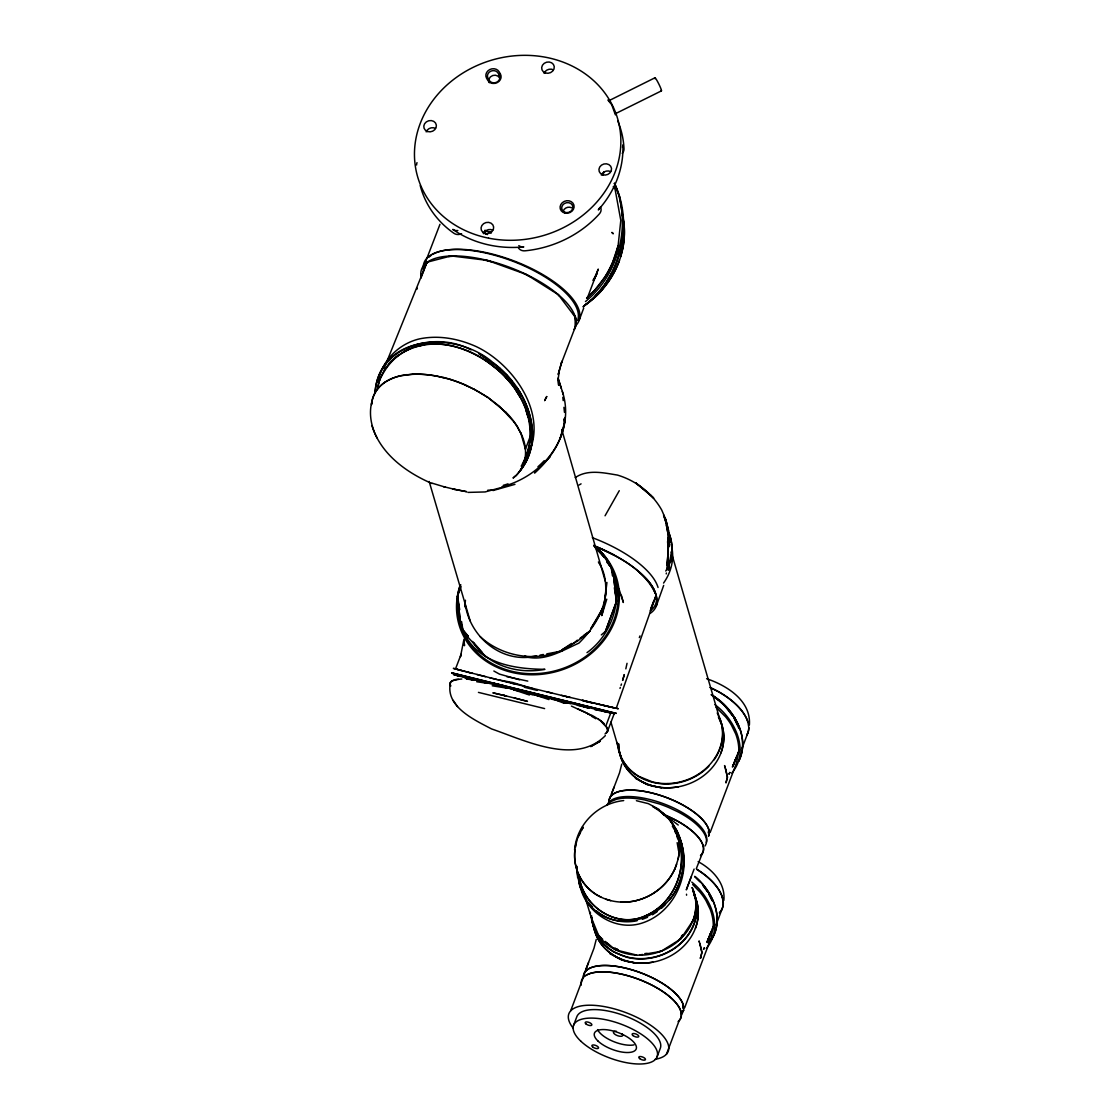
<?xml version="1.0" encoding="UTF-8"?>
<svg xmlns="http://www.w3.org/2000/svg" width="1120" height="1120" viewBox="0 0 1120 1120"><rect width="100%" height="100%" fill="white"/><g stroke="black" fill="none" stroke-linecap="round" stroke-linejoin="round"><path stroke-width="1.5" d="M575.162 326.984L575.19 317.716L576.086 323.022M683.214 1005.732L683.214 1005.018M708.736 830.382L708.736 829.668M668.36 547.4L668.682 536.76L668.248 548.492L668.472 536.298L666.372 524.944L668.472 536.298L668.514 547.036L668.262 537.096M667.59 563.36L668.444 539.224M667.786 561.162L667.982 549.864M379.414 380.506C420.168 291.186 563.57 383.474 523.684 462.154M723.856 900.396C725.676 883.106 712.208 869.274 698.138 861.63M749.378 725.046C751.338 700.574 726.586 685.37 706.608 678.706M667.954 552.104L667.38 565.418L667.912 553.196M667.744 556.374L667.87 554.274L666.904 569.338M598.388 561.988C609.112 577.836 606.2 598.08 601.748 615.608L606.774 599.2L600.222 613.872L590.87 628.6L603.988 606.032L606.956 582.47M458.556 679.364A85.862 15.526 18.6 0 0 450.674 681.982C444.276 706.258 474.474 719.922 491.54 728.924C524.566 740.18 575.512 765.912 605.36 735.616M473.186 679.182L466.718 679.028L475.02 680.204M606.032 583.366C607.488 606.536 594.86 627.34 578.9 643.132C562.744 650.272 546.532 660.786 528.108 657.342C497.07 659.792 469.784 634.592 465.304 604.674M473.242 679.42L570.612 703.696M460.096 585.942C453.894 603.862 458.164 623.91 467.838 639.8C484.526 664.65 517.356 669.088 544.936 669.326C517.986 674.562 487.564 665.77 472.654 641.452M550.34 456.582L534.52 473.004C550.746 458.822 563.64 439.432 565.04 417.438M374.906 393.288C378.938 333.242 457.03 330.218 493.486 363.048C526.148 386.33 548.352 438.48 518.602 472.57C540.022 448.546 533.974 411.81 516.684 387.268M607.866 100.044L611.688 104.664L615.412 114.842M464.758 606.844L465.444 600.222M604.94 276.92A96.53 93.1 -77.5 0 0 612.822 261.884L618.114 245.728L620.802 220.374L615.118 189.448L613.27 186.522M668.094 548.086L669.354 536.802L668.136 550.06M371.588 404.544C372.148 395.514 377.454 387.24 384.902 382.256M375.172 393.442C376.544 347.13 434.154 330.19 470.358 349.552L471.142 349.804M559.384 370.286L558.208 378.882L558.642 385.21L558.124 378.028L563.332 394.73M666.372 573.006L666.232 573.888M378.238 382.55C381.052 361.298 398.734 343.672 419.482 338.884C438.732 334.922 458.444 338.618 476.196 346.584C514.976 364.868 551.362 418.208 525.224 459.256M665.756 571.032L668.934 565.46L672 549.654A56.14 49.294 -16.2 0 0 669.522 534.59L665.602 519.148L667.324 527.436M708.26 832.832L708.876 829.71A53.13 21.238 20.7 0 0 655.578 793.94A53.13 21.238 20.7 0 0 608.846 801.78M681.506 1014.426L682.122 1011.304M682.738 1008.168L683.354 1005.046A53.13 21.238 20.7 0 0 630.056 969.276A53.13 21.238 20.7 0 0 583.324 977.13M621.754 764.12L619.528 772.828L611.464 793.996M596.232 939.456L594.006 948.164L585.942 969.332M593.684 545.244C629.188 572.222 621.012 628.264 586.992 652.652M716.114 707.378L725.578 716.814A58.422 41.986 30.3 0 1 731.458 725.214L735.7 733.922A61.656 44.366 30.3 0 1 738.794 751.324L736.428 763.154L710.15 832.496M684.628 1007.832L710.906 938.49L713.272 926.674A61.656 44.366 30.3 0 0 710.192 909.258L705.964 900.55A58.422 41.986 30.3 0 0 700.028 892.164L692.664 884.492M371.952 401.38C368.606 413.644 371.21 426.944 377.104 437.99M625.828 668.85L627.046 663.306M574.588 849.996C576.604 824.306 598.262 803.11 623.7 800.59M528.024 451.584L529.466 445.284M377.818 386.204L379.778 379.442L384.664 369.432M377.496 388.486L379.778 379.442M699.86 943.754L701.918 952.448L700.448 958.244L701.918 952.448L700.266 945.154M726.096 782.432L727.44 777.112L725.382 768.418M725.97 782.908L727.44 777.112L725.788 769.832M700.448 958.244L700.812 956.886M561.26 363.58L558.194 374.514L561.918 361.256L561.26 363.58L575.036 327.684M485.674 656.67L468.51 637.798L462.896 630.042L460.096 619.682L457.562 596.05L460.754 584.668M560 438.858L564.564 422.604L564.214 418.852M575.932 844.382A53.508 49.42 -25.8 0 0 575.288 847.63A54.11 49.952 -25.4 0 1 575.862 844.396L577.22 839.566M655.074 892.22A53.886 49.448 -27.4 0 0 666.68 881.818A54.11 49.714 -27.3 0 0 674.898 868.84L678.09 859.32A54.11 49.966 -25.4 0 0 679.196 844.564A53.886 49.756 -25.3 0 0 675.78 830.438A53.284 49.21 -25.8 0 0 664.804 814.632L652.652 806.386M663.684 585.41L656.32 605.92M420.91 278.18L426.972 262.234L451.15 255.92L487.382 260.386L526.414 274.498L558.292 294.658L575.036 316.848L573.454 313.936M594.734 547.19L605.192 558.362L611.17 567.392L613.592 576.492L616.504 601.384L605.402 631.442L601.314 634.9M621.474 684.012L621.012 685.398M618.016 264.222C624.386 248.416 626.304 230.622 622.258 213.99M620.004 688.394L620.34 687.442M460.096 619.682L457.562 596.05L461.062 586.558M619.444 260.484L618.002 264.278A86.926 81.032 -42.4 0 1 610.428 278.67A86.156 80.262 -42.4 0 1 600.432 291.522M605.402 631.442L616.504 601.384L613.592 576.492M416.99 289.142L417.312 288.246M691.124 876.988L686.308 889.868L694.106 869.078M587.244 298.354L598.276 269.094L594.468 278.628M579.096 320.432L583.73 308.042M607.488 731.416L614.236 713.58L613.242 713.3M439.964 224.308L425.222 262.682M520.996 433.356A86.268 51.254 22.9 0 1 525.462 449.106L530.306 436.226M563.71 703.108L566.384 702.954A3.29 2.828 75.7 0 0 565.838 702.744L563.71 703.108L554.778 699.664L614.236 713.58L610.736 713.034L605.864 725.914L607.152 727.93A85.596 17.332 15.2 0 1 606.536 732.872M570.64 1010.884L583.268 977.466M573.552 1025.374L576.772 1016.862A44.632 17.836 20.7 0 1 624.61 1015.77A44.632 17.836 20.7 0 1 660.338 1048.222L657.118 1056.734M742.07 748.216L747.866 732.9M666.456 1054.214L679.084 1020.796A53.13 21.238 20.7 0 0 642.782 980.896A53.13 21.238 20.7 0 0 581.546 980.182M715.974 925.092L722.344 908.236M650.16 610.876L656.096 595.378L655.606 594.16M696.304 868.658L702.52 852.964M650.72 608.888L652.652 603.848M609.952 797.874L614.054 787.206M584.43 973.21L588.532 962.556M711.396 939.638C725.088 918.302 712.446 891.1 694.806 876.456L695.576 877.31M652.918 603.148L653.814 600.852M709.842 935.158L707.56 940.87L707.882 940.072M639.324 637.616L639.996 635.894M674.898 868.84L676.732 864.136M733.404 764.736L733.082 765.534L734.706 761.474M708.652 938.21L709.002 937.3M708.176 939.358L709.184 936.824M734.37 762.342L735 760.746M708.848 937.692L709.478 936.082M734.678 761.572L737.072 755.594M709.156 936.908L711.55 930.944M733.88 763.574L734.272 762.594M735.364 759.822L734.062 763.14M710.108 934.5L709.604 935.774L712.642 928.228M734.118 762.986L732.424 767.046L733.74 763.924M735.63 759.164L735.126 760.438L738.08 753.102M739.466 749.658L737.87 753.62M708.596 938.336L706.916 942.396L708.218 939.26M713.944 925.008L712.348 928.97M710.066 934.612L710.738 932.932M384.132 368.27L426.972 262.234M738.486 752.108L738.794 751.324M712.964 927.458L713.272 926.674M737.534 754.46L738.164 752.892M459.9 670.152L455.504 668.906L461.174 654.178L460.474 656.642L463.946 639.268L464.464 645.68L464.002 640.766M577.864 838.012L582.358 827.12M713.188 936.628C723.786 915.558 711.55 890.456 694.806 876.456M593.838 280.224L597.184 273.126L592.9 280.406M583.464 306.516C620.606 279.3 634.354 224.994 614.516 183.428M523.796 461.846L525.896 457.59M584.458 305.494C608.664 287.196 622.986 257.012 623.266 226.842M692.188 921.788L692.958 920.402M605.052 515.788L619.262 490.7M606.116 282.716L611.282 274.008M522.452 463.806C560.784 392.028 445.914 303.73 388.416 364.224M731.752 773.108C750.33 751.534 735.154 719.418 714.882 704.662M706.23 948.458C724.066 927.962 710.808 896.896 691.754 882.084M521.178 466.116L523.096 463.26M708.134 942.494L710.906 938.49M669.158 900.214C690.354 874.412 688.436 830.312 659.526 810.964M711.256 939.316L708.358 943.348L708.904 942.83M384.356 369.866L390.74 361.522L398.748 354.62M604.968 276.948L594.664 290.304L586.572 298.046M426.58 263.298L427.588 262.08M595 296.506L601.874 288.526M678.384 940.436L682.43 936.39M661.444 908.306L665.476 904.442M513.142 477.82L515.2 476.168M584.22 634.998L589.848 631.26L577.752 640.92L561.75 649.992L571.578 643.44M583.016 306.796L590.128 301.112M605.038 733.978L607.53 731.304L607.124 727.874L601.104 721.448M585.466 301.546C619.64 273.938 631.96 223.496 614.474 183.218M480.102 636.58C506.268 660.716 550.186 664.258 577.36 640.136M580.132 638.162L589.848 631.26M658.392 908.53L653.674 911.89L655.326 910.714M584.444 305.312L588.504 302.526A85.834 80.486 -41.9 0 0 600.586 291.648M652.428 914.774L657.076 911.764M579.054 485.016L581.07 483.854M575.246 477.61C587.608 469.084 603.694 472.836 617.442 475.076C636.006 480.606 652.246 493.178 661.752 510.104L665.91 519.792L668.528 530.502M608.972 100.674L654.92 77.812M615.51 113.652L661.472 90.846M403.55 351.708L409.752 348.768M500.262 487.83L485.1 491.946L467.922 492.408M453.362 674.436L454.412 674.548C448.07 673.484 498.064 685.748 463.386 677.236M616.07 799.414L610.96 801.556A53.102 21.224 20.7 0 0 607.516 804.622M642.376 919.31L647.5 917.308M493.01 490.546L514.962 484.344M657.622 951.972L661.948 950.768M416.458 346.514L423.626 344.988M455.238 675.038L459.956 676.326L457.24 675.584M636.062 900.648C619.78 904.624 601.482 900.676 589.148 889.056A53.284 49.196 -25.6 0 1 578.158 873.25A53.886 49.756 -25 0 1 574.756 859.124A54.11 49.952 -25.4 0 1 574.994 849.296A53.508 49.42 -25.8 0 0 596.848 895.006L601.258 897.302M536.606 655.76L528.108 657.342L524.916 655.956M540.008 655.116L543.396 654.486M546.798 653.856L562.086 651M407.218 374.612C394.94 376.11 381.92 381.192 375.326 392.294A85.61 49.336 27.4 0 0 371.518 404.348M642.6 954.478L637.616 955.304L615.468 949.83L605.234 941.388M645.932 953.918L660.898 951.426L680.694 938.98L693.098 920.43A53.13 46.648 -16.2 0 0 692.216 887.6M455.07 679.63L461.818 679.014M647.122 953.33L644.77 953.596M637.07 920.752C622.762 923.748 607.39 920.164 596.218 910.672M413.252 374.108L400.344 375.83A82.544 47.166 25.4 0 0 384.93 382.27M616.168 713.384L451.654 672.84L616.168 713.384L614.978 712.88M448.672 256.564L453.474 256.2M614.236 713.58L613.396 713.258M487.788 490.21L492.674 490.098M452.032 673.106L453.208 673.162M620.76 902.104L625.898 902.104A53.508 49.168 -27.3 0 0 674.828 868.798M438.886 344.26L430.29 344.19M467.88 672.224L455.532 668.92L457.044 669.172M597.926 709.114L603.33 710.29M610.736 713.034L594.594 709.38L599.368 710.486M577.346 705.306L589.372 708.148L583.604 706.79M476.672 681.73L487.662 683.326M586.516 706.37L587.888 706.58M542.304 695.604L551.978 697.844M492.226 685.79L507.836 688.282L505.176 687.638M573.09 703.122L581.616 705.054M558.166 699.482L567.588 701.652M527.786 681.114L506.702 676.62M611.786 707.336L616.252 708.246L656.096 595.378A82.152 32.83 20.7 0 0 599.102 547.792A82.586 32.984 20.7 0 0 594.146 545.748M651.518 785.582L658.91 787.22A53.746 47.054 -15.9 0 0 666.554 787.78A53.102 46.676 -16.2 0 0 720.944 752.99A53.144 46.648 -16.2 0 0 719.628 719.362M625.996 960.918L633.388 962.556M456.876 669.074L453.348 668.374L496.678 679.462M503.986 695.464L506.506 696.01L492.884 692.832L504.868 695.646M454.986 489.454L443.842 486.71M519.582 679.798L499.422 674.086L493.85 671.02M435.372 375.732L450.996 379.582M661.332 787.808L647.5 784.784L635.39 778.344M635.81 963.144L621.978 960.12L609.868 953.68M613.074 707.63L601.594 704.984M610.288 707L597.072 703.906M599.284 704.438L582.582 700.462M561.47 695.366L618.324 708.764L615.006 707.812M546.84 691.81L569.744 697.382M566.342 696.542L570.248 697.494M526.386 686.798L527.94 687.176L512.862 682.542L498.05 679.812L499.436 680.148M529.018 687.456L551.894 693.056M516.544 689.85L510.244 688.31L542.08 696.122M524.37 691.782L527.17 692.468M532.798 693.84L538.468 695.226M504.196 695.506L515.41 698.264M478.436 692.384L544.614 708.596M484.008 259.966L491.022 261.688M506.058 681.786L506.884 681.996M510.524 682.892L532.098 688.226M483.182 682.22L485.394 682.766M518.77 690.984L513.24 689.626L529.424 694.988M552.062 699.23L553.42 699.566M636.398 800.702L648.298 803.642L659.064 809.41M492.548 678.44L514.556 683.9M489.748 677.74L491.162 678.09M532.7 694.442L541.072 696.514M476.952 674.534L483.602 676.2M484.036 676.312L485.478 676.676M470.092 672.784L472.486 673.4M467.04 672.014L471.73 673.204M515.718 698.348L527.478 701.372L514.318 697.97L515.046 698.166M460.614 670.348L461.37 670.544M518.546 689.626L526.12 691.628M444.206 486.822L444.92 487.032L431.956 483.126M605.892 899.22L610.694 900.662M453.544 674.394L455.49 674.982M535.486 695.128L548.926 699.566M604.394 711.508L605.346 711.844M594.174 546.07C617.736 556.066 643.776 569.002 655.242 593.236L652.946 587.58M594.328 545.846L600.292 548.38M571.41 706.09L591.304 715.274M710.234 687.54L718.004 691.376A53.284 26.908 23.6 0 1 734.174 702.66A53.886 27.034 23.8 0 1 742.854 712.166A54.11 27.258 23.7 0 1 747.838 721.658L748.818 727.566A54.11 27.51 22.5 0 1 746.662 735.322A53.508 27.286 22.7 0 0 748.734 727.552M675.01 819.798L665.784 815.43A53.914 21.546 20.7 0 0 663.376 814.436A53.06 21.21 20.7 0 1 665.448 815.29M601.986 549.178L613.452 554.68M431.97 483.532C406.028 472.346 380.478 453.754 371.924 425.558M523.922 273.588L529.69 276.57M642.81 782.096L641.298 781.284A53.942 47.138 -15 0 1 636.3 777.938M642.362 781.858L641.298 781.284A53.102 46.676 -16.2 0 1 618.59 744.338M652.68 806.4L657.048 808.752M473.956 389.102L487.956 397.46L505.624 412.062M483.042 232.162L485.954 233.828M612.948 947.758L617.4 950.306M486.402 358.036L478.926 353.612L500.108 368.536M660.702 812.014L667.52 817.964M714.532 696.906L711.214 694.736L723.688 704.494L733.348 716.674L727.244 708.386L719.768 700.98M487.214 396.956L499.562 406.364L514.164 422.03M485.688 360.304L500.136 371.56M720.328 701.12L711.466 694.68C732.97 707.77 750.96 736.33 738.71 761.278C749.238 740.068 737.114 715.19 720.328 701.12L721.098 701.974M665.308 815.234L678.23 825.02M715.638 697.634L718.732 700.14M602.686 939.274L598.85 936.11L591.024 916.846L585.522 898.688M493.486 363.048L511.756 380.716M696.206 878.08L699.944 881.776M637.924 570.808L646.772 579.25A82.152 32.83 20.7 0 1 655.746 593.964M557.494 294.154L559.412 296.086M598.43 935.088L601.174 938.042M506.212 374.444L520.982 394.03M592.228 906.934L588.644 902.776M462.896 630.042L468.328 636.342L462.896 630.042L461.566 621.544M473.76 642.642L482.44 652.708M505.274 376.824L510.72 383.124M609 564.844L611.17 567.392L612.5 575.89M606.746 562.072L611.17 567.392M702.814 885.052L707.826 892.01L702.73 885.108M671.468 822.122L670.754 821.212L677.292 831.474M453.124 700.35L457.506 706.58M728.07 708.736L728.742 709.73M599.438 563.598L601.258 566.3M702.548 884.072L703.22 885.08M515.578 389.774L519.764 396.648M672.35 826.126L674.38 829.598M734.188 718.102L738.948 728.49M708.666 893.452L712.334 900.858L708.582 893.48M585.494 898.254L582.82 893.424M734.104 718.144L737.114 724.038M677.964 834.792C694.246 867.104 677.096 911.61 642.334 922.992C613.732 932.596 581.28 909.888 579.334 880.11M734.384 717.248L734.846 718.228M708.876 892.584L709.338 893.564M676.732 834.428L675.052 830.76C690.802 860.65 677.124 902.174 645.862 915.642C616.728 929.698 581.546 906.01 578.956 874.902M717.22 712.908L720.818 721.308A53.102 46.62 -16.2 0 1 667.912 783.552M718.452 717.15L722.036 725.536A53.032 46.564 -16.2 0 1 720.888 752.976M692.902 891.044L695.296 896.644A53.102 46.62 -16.2 0 1 642.39 958.902A53.956 47.376 -16.2 0 1 632.156 958.328L627.186 957.348L613.494 951.79A53.102 46.62 -16.2 0 1 591.808 917.854M694.134 895.286L696.528 900.872A53.032 46.564 -16.2 0 1 695.38 928.312A53.102 46.676 -16.2 0 1 641.13 963.186A53.844 47.068 -16 0 1 633.458 962.528M520.772 432.95L525.448 449.106M614.362 183.526L619.542 196.378L623.112 218.652M676.732 830.368L681.24 841.848M677.292 835.646C689.178 865.116 675.332 902.72 645.862 915.642C616.868 929.404 581.882 906.234 579.152 875.266M580.608 888.342L578.872 883.05M558.096 378.644L561.33 388.486M618.842 588.448L623.364 602.49L621.362 595.294M526.092 410.746L528.024 417.2M429.142 481.432L470.162 620.872M619.108 251.118L620.718 256.634L622.692 248.906A85.61 80.122 -41.3 0 0 624.148 225.372L622.048 213.136M671.202 551.922L718.956 716.268A53.13 46.648 -16.2 0 1 714.098 759.836M724.976 767.004L724.556 765.59L725.69 769.482M699.454 942.34L699.034 940.94L700.168 944.832M610.932 722.106L621.166 757.316M561.75 429.492L605.318 581.294M696.892 869.316A53.284 26.908 23.6 0 1 708.652 878.01A53.886 27.034 23.8 0 1 717.332 887.502A54.11 27.258 23.7 0 1 722.316 896.994L723.296 902.916A53.508 27.286 22.7 0 1 719.516 912.8M722.33 896.994L723.296 902.916A54.11 27.51 22.5 0 1 721.14 910.658A53.886 27.356 22.3 0 1 719.46 912.828M668.01 530.74L670.418 542.346M680.904 840.756C703.556 921.144 583.478 960.414 576.604 866.474M674.59 827.834L675.444 832.776M677.152 842.646L678.58 850.878M614.362 587.776L616.504 601.384M564.032 419.202L564.564 422.604M457.562 596.05L459.69 609.658M577.626 877.618L576.842 866.292M562.814 397.264L563.192 400.624M563.934 407.344L564.48 412.398M591.57 915.642L591.948 919.1M590.422 913.864L590.31 912.198M686.574 895.188L686.504 894.222M667.73 542.752L667.632 541.492L668.304 554.96L667.814 543.984M668.206 556.29L667.87 545.202L667.996 558.81L667.954 547.568M573.118 1028.034A53.13 21.238 20.7 0 1 591.584 1005.228A53.13 21.238 20.7 0 1 657.3 1030.288A53.13 21.238 20.7 0 1 655.116 1059.296M634.032 1044.89A22.316 8.918 20.7 0 1 613.088 1041.362A22.316 8.918 20.7 0 1 597.562 1029.602M621.992 1033.802A4.956 1.988 20.7 0 1 620.41 1036.308A4.956 1.988 20.7 0 1 613.844 1033.34A4.956 1.988 20.7 0 1 616.406 1031.282M696.864 869.442A53.508 26.866 23.7 0 1 722.162 896.98M606.984 950.376A53.06 46.578 -16.2 0 1 593.614 926.646M619.066 958.23A54.124 47.684 -17 0 1 614.754 955.976M614.81 955.906A53.942 47.138 -15 0 1 610.778 953.288M610.652 953.4A53.452 46.97 -16.5 0 1 606.97 950.39M626.052 960.778A53.452 46.76 -15.5 0 1 619.122 958.16M628.334 961.8A52.486 46.256 -16.9 0 1 617.19 957.572M628.404 961.604A52.486 46.088 -16.2 0 0 640.472 963.172A54.152 47.894 -16.8 0 0 643.202 963.144A53.844 47.068 -16 0 0 652.918 962.108M593.446 924.938A53.102 46.676 -16.2 0 0 615.846 956.62A54.208 47.852 -17.5 0 0 617.288 957.432M694.106 894.698A53.144 46.648 -16.2 0 1 695.422 928.326M583.464 977.172A52.99 21.182 20.7 0 1 640.78 972.846A52.99 21.182 20.7 0 1 681.674 1014.02M581.182 985.194A52.99 21.182 20.7 0 1 581.574 980.518M585.606 975.66A52.99 21.182 20.7 0 1 650.426 984.438A52.99 21.182 20.7 0 1 678.118 1021.566M704.942 846.048A53.102 21.224 20.7 0 0 678.02 811.888L668.766 807.534A53.914 21.546 20.7 0 0 659.022 803.824L644.336 799.862A53.928 21.546 20.7 0 0 630.7 798.126A53.102 21.224 20.7 0 0 616.182 799.4M674.996 819.784A53.06 21.21 20.7 0 1 700.476 855.596M665.224 815.108A53.242 21.28 20.7 0 1 701.148 855.008M692.09 887.656A52.99 46.522 -16.2 0 1 639.996 955.206M636.664 955.136A52.99 46.522 -16.2 0 1 591.052 915.88M693.084 891.072A52.99 46.522 -16.2 0 1 656.712 956.424A52.99 46.522 -16.2 0 1 592.046 919.296M580.622 831.866A53.508 49.112 -27.4 0 0 579.152 834.904A54.11 49.7 -27.3 0 1 580.552 831.81M583.198 827.47A53.508 49.112 -27.4 0 0 581.434 830.382A54.11 49.7 -27.3 0 1 583.142 827.386M658.49 809.578A53.508 49.42 -25.8 0 1 678.02 859.306M655.088 892.248A53.284 48.986 -27.3 0 1 636.062 900.634M675.892 831.656A50.498 44.128 -16.3 0 1 677.292 837.942M632.688 775.068A53.032 46.564 -16.2 0 1 618.674 743.736M617.33 742.518A53.102 46.62 -16.2 0 0 639.016 776.44L652.708 782.012L657.678 782.978A53.956 47.376 -16.2 0 0 667.912 783.566M636.174 778.064A53.452 46.97 -16.5 0 1 632.478 775.054M651.574 785.442A53.452 46.76 -15.5 0 1 642.446 781.746M653.856 786.45A52.486 46.256 -16.9 0 1 642.712 782.236M653.926 786.268A52.486 46.088 -16.2 0 0 665.994 787.822A54.152 47.894 -16.8 0 0 668.724 787.808A53.844 47.068 -16 0 0 678.44 786.758M608.986 801.822A52.99 21.182 20.7 0 1 662.746 796.222A52.99 21.182 20.7 0 1 708.722 836.038M607.096 805.182A52.99 21.182 20.7 0 1 663.894 803.88A52.99 21.182 20.7 0 1 706.314 842.408M710.262 687.638A53.508 26.866 23.7 0 1 747.684 721.63M708.89 766.164A53.13 46.648 -16.2 0 1 619.864 754.152M670.95 558.978A53.13 46.648 -16.2 0 1 670.586 562.156M669.564 567.042A53.13 46.648 -16.2 0 1 668.556 570.276M668.542 532.084A55.972 49.14 -16.2 0 1 668.948 565.46M671.118 544.306A54.726 48.048 -16.2 0 1 663.558 583.072M668.934 565.46A55.972 49.112 -16.2 0 1 666.904 570.094M656.348 596.05A82.18 32.844 20.7 0 1 650.062 613.452M575.064 315.756A82.432 32.942 20.7 0 1 574.266 329.42M421.106 277.424A82.096 32.816 20.7 0 1 503.426 265.104A82.096 32.816 20.7 0 1 574.182 329.364M423.528 270.984A82.04 32.788 20.7 0 1 502.712 257.67A82.04 32.788 20.7 0 1 577.598 320.544M562.338 391.468A82.18 72.156 -16.2 0 1 501.76 486.836M656.18 595.728A82.152 32.83 20.7 0 1 650.916 610.316M592.34 537.684A82.04 32.788 20.7 0 1 658.042 587.482M594.132 545.608A82.18 72.156 -16.2 0 1 604.954 638.988A82.18 72.156 -16.2 0 1 502.726 669.662A82.18 72.156 -16.2 0 1 459.886 585.9M591.92 702.898A89.334 0.966 14 0 1 584.444 701.134M589.19 702.058A91.616 0.812 13.9 0 1 582.47 700.448M586.082 701.176A93.982 0.98 14.1 0 1 582.96 700.42M537.25 690.438A74.424 1.848 13.8 0 1 524.258 687.246M450.394 685.832A86.59 15.834 18.8 0 1 450.016 683.326M471.296 679.952A81.088 14.406 18 0 1 474.194 680.288M591.92 715.33A86.52 17.766 14.5 0 1 601.566 721.518M493.724 683.284A77.014 1.624 14 0 1 505.022 685.986M532.63 694.792A78.526 2.898 13.8 0 1 525.308 692.986M449.876 684.096A86.436 15.68 18.8 0 1 455.798 679.938M450.842 685.986A86.618 15.792 19.1 0 1 450.17 684.194M598.346 719.096A86.898 17.892 14.4 0 1 604.338 723.828M587.874 713.874A85.834 17.08 15 0 1 592.62 716.408M577.402 708.708A85.792 16.856 15.2 0 1 588.49 713.916M591.64 716.31A86.744 17.164 15.2 0 1 595.854 718.774M513.296 477.96A85.806 51.24 23.3 0 0 522.564 466.256L524.3 461.678A86.562 51.562 22.9 0 0 525.378 449.092M505.722 412.034A84.546 49.63 23.7 0 1 518.196 427.98M517.916 427.994A84.518 50.106 23.1 0 1 520.786 433.356M450.982 379.708A81.354 45.836 24.7 0 1 473.886 389.214M407.358 374.78A80.948 45.5 24.4 0 1 443.184 377.58M443.156 377.384A80.668 45.64 24.7 0 1 465.976 385.252M514.038 422.044A84.966 50.218 23.3 0 1 520.66 432.95M465.906 385.434A81.354 45.612 24.7 0 1 487.06 397.068M524.832 459.2A86.422 51.562 23.1 0 1 515.368 476.266M413.322 374.22A81.382 45.808 24.5 0 1 435.414 375.858M613.718 573.482A80.976 71.092 -16.2 0 1 549.514 672.07A80.976 71.092 -16.2 0 1 457.772 603.568M602.07 554.694A80.976 71.092 -16.2 0 1 604.31 557.354M607.334 561.47A80.976 71.092 -16.2 0 1 609.168 564.326M544.194 460.726A80.976 71.092 -16.2 0 1 537.95 466.746M508.032 483.854A80.976 71.092 -16.2 0 1 503.272 485.324M420.224 185.584A104.132 91.434 -16.2 0 0 453.936 233.296A7.084 6.216 -16.2 0 0 461.566 233.688M617.792 121.1A104.132 91.434 -16.2 0 1 623.994 148.82A7.084 6.216 -16.2 0 1 622.23 153.342M599.592 207.802A7.084 6.216 -16.2 0 1 598.304 209.902A104.132 91.434 -16.2 0 0 622.86 144.914A7.084 6.216 -16.2 0 1 622.482 147.238M518.812 245.616A7.084 6.216 -16.2 0 0 523.782 246.904A104.132 91.434 -16.2 0 1 452.802 229.39A7.084 6.216 -16.2 0 0 457.828 230.552M600.404 206.934A7.084 6.216 -16.2 0 1 599.438 213.808A104.132 91.434 -16.2 0 1 524.93 250.824A7.084 6.216 -16.2 0 1 518.336 247.702M416.612 165.046A7.084 6.216 -16.2 0 1 417.018 162.638M483.462 233.688A6.37 5.6 -16.2 0 1 492.772 230.16M601.342 175.126A6.37 5.6 -16.2 0 1 610.652 171.598M544.082 73.318A6.37 5.6 -16.2 0 1 553.392 69.79M426.188 131.88A6.37 5.6 -16.2 0 1 435.498 128.352M489.328 82.726A5.67 4.97 -16.2 0 1 488.768 80.864M489.062 78.904A5.67 4.97 -16.2 0 1 499.422 77.7M563.304 210.882A5.67 4.97 -16.2 0 1 571.592 207.746M491.358 232.75A82.18 72.156 -16.2 0 1 484.876 230.482M655.032 78.722A7.294 0.7 63.6 0 1 658.686 83.734A7.294 0.7 63.6 0 1 660.926 90.454M603.764 171.654A82.04 72.03 -16.2 0 1 603.204 174.86M428.736 257.348A82.18 32.844 20.7 0 1 431.48 255.15M432.67 254.408A82.18 32.844 20.7 0 1 532.42 268.982A82.18 32.844 20.7 0 1 575.582 325.766M483.14 232.736A83.398 73.22 -16.2 0 0 487.48 234.514A80.92 71.05 -16.2 0 1 485.688 233.814M618.086 245.728A97.202 93.744 -77.5 0 1 605.416 276.206A95.256 91.882 -77.5 0 1 597.072 287.616M491.4 232.624A82.04 72.03 -16.2 0 1 484.946 230.37M587.468 297.388A90.51 87.444 -78.5 0 0 594.034 291.074A93.646 90.342 -77.5 0 0 597.002 287.546M603.358 288.498A85.708 80.234 -42 0 1 588.532 302.554M617.96 264.208A86.534 80.738 -42.3 0 1 603.274 288.442M624.302 674.632L622.622 680.372L624.302 674.632M655.732 596.162L656.096 595.378L655.732 596.162M546.714 396.564L544.67 400.54L546.714 396.564M729.862 772.492L729.05 774.018L729.862 772.492M704.34 947.828L703.528 949.354L704.34 947.828M709.128 834.932L708.54 835.772L709.128 834.932M683.606 1010.268L683.018 1011.108L683.606 1010.268M682.682 935.004L681.45 936.334L682.682 935.004M599.998 741.342L590.8 746.522L599.998 741.342M645.988 915.88L644 916.762L648.69 914.704L645.988 915.88M564.214 702.926L564.914 702.758A3.304 2.786 67.8 0 1 565.46 702.758L566.538 703.108L565.46 702.758A3.542 3.01 73.3 0 0 564.564 702.814L564.214 702.926M465.598 678.146L466.69 678.972L466.34 678.37A3.416 1.722 -56.5 0 0 466.06 678.202L465.724 678.132M466.55 491.666L452.732 488.992L466.55 491.666M618.366 949.872L614.95 948.29L618.366 949.872M608.902 944.748L607.138 943.46L608.902 944.748M650.622 495.166L635.712 482.776L653.716 498.106L650.622 495.166M612.458 232.918L611.954 232.386L613.256 233.8L612.458 232.918M511.574 383.25L506.772 377.58L511.574 383.25M519.862 395.556L515.9 389.186L519.862 395.556M500.402 74.046L499.17 71.862A7.084 6.216 -16.2 0 0 489.79 69.552A7.084 6.216 -16.2 0 0 486.542 78.148L487.774 80.318A7.084 6.216 -16.2 0 0 497.154 82.642A7.084 6.216 -16.2 0 0 500.402 74.046M499.324 75.334L498.106 73.15A5.67 4.97 -16.2 0 0 490.602 71.288A5.67 4.97 -16.2 0 0 487.998 78.162L489.23 80.346A5.67 4.97 -16.2 0 0 496.734 82.194A5.67 4.97 -16.2 0 0 499.324 75.334M614.278 235.494L614.278 235.494M663.95 516.096L663.586 515.004L667.338 526.75L663.95 516.096M580.916 1041.278A44.632 17.836 20.7 0 0 653.716 1060.822A44.632 17.836 20.7 0 0 611.366 1021.048A44.632 17.836 20.7 0 0 580.916 1041.278M598.122 1041.166A22.316 8.918 20.7 0 0 634.522 1050.938A22.316 8.918 20.7 0 0 613.354 1031.044A22.316 8.918 20.7 0 0 598.122 1041.166M592.746 1047.018A3.542 1.414 20.7 0 0 598.416 1048.222A3.542 1.414 20.7 0 0 594.51 1045.086A3.542 1.414 20.7 0 0 592.746 1047.018M639.66 1058.596A3.542 1.414 20.7 0 0 645.33 1059.8A3.542 1.414 20.7 0 0 641.424 1056.664A3.542 1.414 20.7 0 0 639.66 1058.596M632.968 1035.566A3.542 1.414 20.7 0 0 638.638 1036.77A3.542 1.414 20.7 0 0 634.732 1033.648A3.542 1.414 20.7 0 0 632.968 1035.566M586.054 1023.988A3.542 1.414 20.7 0 0 591.724 1025.192A3.542 1.414 20.7 0 0 587.818 1022.056A3.542 1.414 20.7 0 0 586.054 1023.988M488.586 238.154A104.132 91.434 -16.2 0 0 617.946 119.784A104.132 91.434 -16.2 0 0 446.432 85.498A104.132 91.434 -16.2 0 0 488.586 238.154M484.834 233.338A6.37 5.6 -16.2 0 0 493.626 226.954A6.37 5.6 -16.2 0 0 483.574 223.692A6.37 5.6 -16.2 0 0 484.834 233.338M602.728 174.776A6.37 5.6 -16.2 0 0 611.506 168.392A6.37 5.6 -16.2 0 0 601.468 165.13A6.37 5.6 -16.2 0 0 602.728 174.776M545.454 72.968A6.37 5.6 -16.2 0 0 554.246 66.584A6.37 5.6 -16.2 0 0 544.194 63.336A6.37 5.6 -16.2 0 0 545.454 72.968M427.574 131.53A6.37 5.6 -16.2 0 0 436.352 125.146A6.37 5.6 -16.2 0 0 426.314 121.898A6.37 5.6 -16.2 0 0 427.574 131.53M565.124 213.122A7.084 6.216 -16.2 0 0 573.916 205.072A7.084 6.216 -16.2 0 0 562.254 202.734A7.084 6.216 -16.2 0 0 565.124 213.122M564.564 212.184A5.67 4.97 -16.2 0 0 572.908 207.2A5.67 4.97 -16.2 0 0 564.41 203.504A5.67 4.97 -16.2 0 0 564.564 212.184"/></g></svg>
